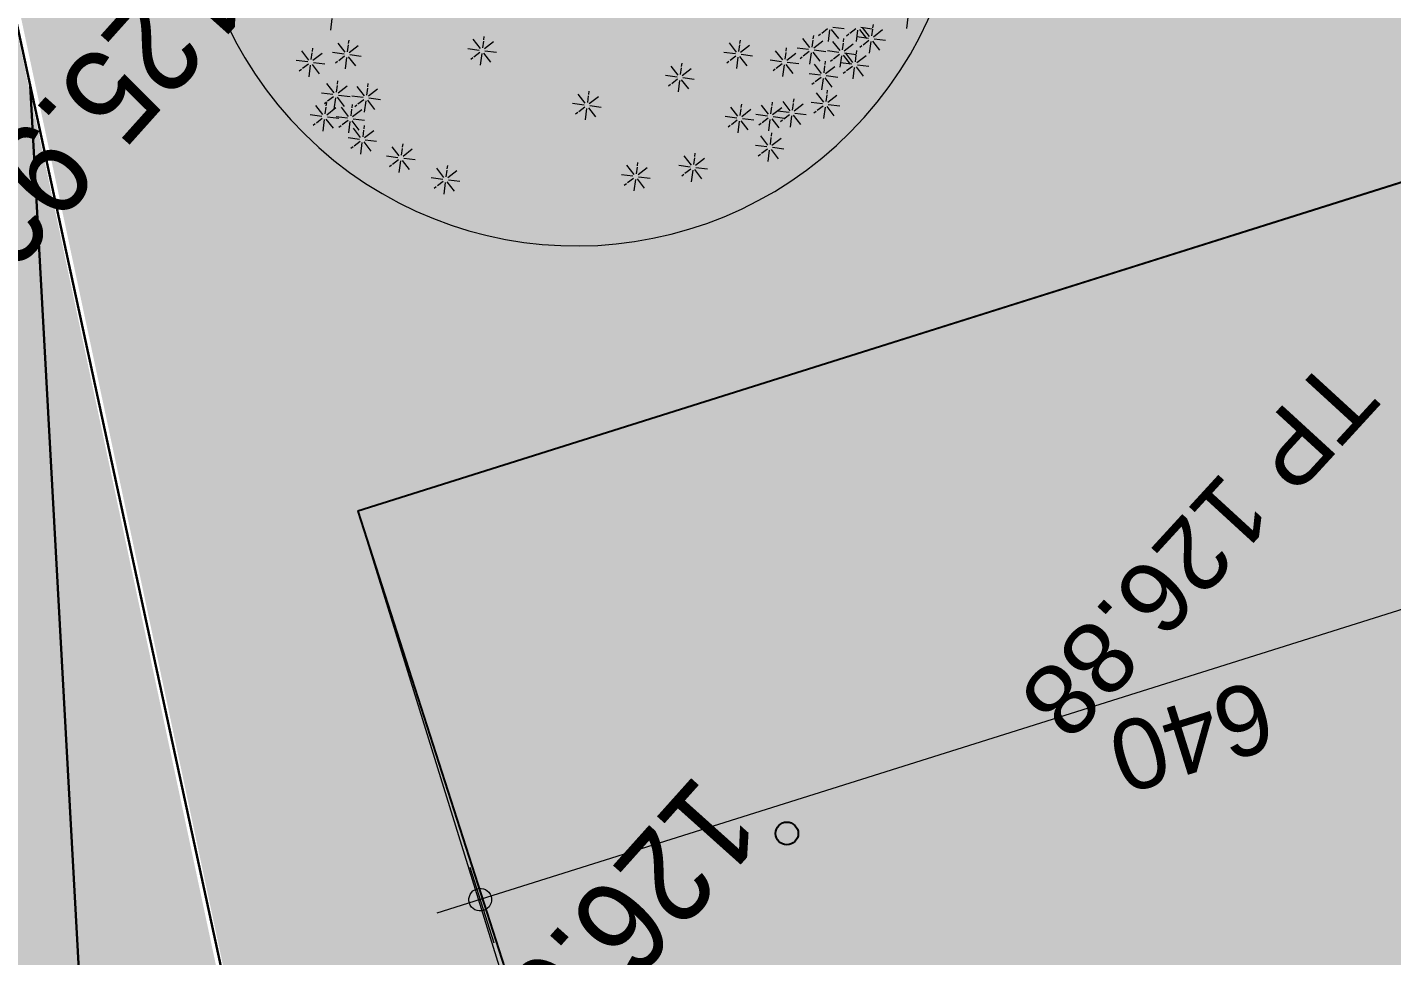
# Model space of a CAD drawing. Header units: metres. Extents: x -2858 to 512, y -1995 to 1252.
# Drawn here: x -909.7 to -903.7, y -851.25 to -847.16 of the extents above; entities that cross this region are included whole.
import ezdxf
from ezdxf.enums import TextEntityAlignment as Align
from ezdxf.lldxf.tags import DXFTag

# ---------------------------------------------------------------- set-up
doc = ezdxf.new("R2010")
doc.units = ezdxf.units.M
doc.header["$PDMODE"] = 33
doc.header["$PDSIZE"] = 0.1
doc.layers.add('20-REV-HCH-BB0.10', color=144, linetype='Continuous', lineweight=30)
for name, color, linetype in [('Calque commun', 7, 'Continuous'), ('Calque14', 7, 'Continuous'), ('Calque15', 7, 'Continuous'), ('Textes', 7, 'Continuous')]:
    doc.layers.add(name, color=color, linetype=linetype)
doc.styles.add('ARIAL', font='arial.ttf')
doc.styles.add('Arial11', font='arial.ttf', dxfattribs={"height": 0.154626})
doc.styles.add('Arial12', font='arial.ttf', dxfattribs={"width": 0.9, "height": 0.41584})
tags = doc.linetypes.add('HIDDEN2', pattern=[0.1875, 0.125, -0.0625]).pattern_tags.tags
tags[6:7] = [DXFTag(74, 4), DXFTag(75, 0), DXFTag(340, '0'), DXFTag(46, 1.0), DXFTag(50, 0.0), DXFTag(44, 0.0), DXFTag(45, 0.0)]
tags[4:5] = [DXFTag(74, 4), DXFTag(75, 0), DXFTag(340, '0'), DXFTag(46, 1.0), DXFTag(50, 0.0), DXFTag(44, 0.0), DXFTag(45, 0.0)]
tags = doc.linetypes.add('HIDDENX2', pattern=[0.75, 0.5, -0.25]).pattern_tags.tags
tags[6:7] = [DXFTag(74, 4), DXFTag(75, 0), DXFTag(340, '0'), DXFTag(46, 1.0), DXFTag(50, 0.0), DXFTag(44, 0.0), DXFTag(45, 0.0)]
tags[4:5] = [DXFTag(74, 4), DXFTag(75, 0), DXFTag(340, '0'), DXFTag(46, 1.0), DXFTag(50, 0.0), DXFTag(44, 0.0), DXFTag(45, 0.0)]

# ---------------------------------------------------------------- blocks, each defined once
blk = doc.blocks.new('toitvilla68-6')
at = {"layer": 'Calque commun', "color": 1, "linetype": 'Continuous', "lineweight": 9}
blk.add_arc((0, 0), 0.5, 0, 359.99941, dxfattribs=at)
blk = doc.blocks.new('DimLine89')
at = {"layer": 'Calque commun', "color": 1, "linetype": 'Continuous', "lineweight": 9}
for p, q in [((-19.3559, -32.4636), (-19.3559, -32.1136)), ((-25.7559, -32.3136), (-19.3559, -32.3136)), ((-19.3559, -32.3136), (-19.1559, -32.3136))]:
    blk.add_line(p, q, dxfattribs=at)
at = {"layer": 'Calque commun', "color": 1, "linetype": 'Continuous', "lineweight": 9, "xscale": 0.1000000014901161, "yscale": 0.1000000014901161, "zscale": 0.1000000014901161}
blk.add_blockref('toitvilla68-6', (-19.3559, -32.3136), dxfattribs=at)
at = {"layer": 'Calque commun', "color": 1, "linetype": 'Continuous', "lineweight": 9, "style": 'ARIAL'}
blk.add_text('640', height=0.30925, dxfattribs=at).set_placement((-22.5559, -32.3036), align=Align.BOTTOM_CENTER)
blk = doc.blocks.new('hatch')
at = {"layer": 'Calque commun', "color": 6, "linetype": 'Continuous', "lineweight": 9}
mesh = blk.add_polyface(dxfattribs=at)
corners = [(-25.9653, -29.7153), (-32.5653, -31.5507), (-32.5653, -29.7153), (-25.9653, -22.3507), (-19.3559, -29.7153), (-32.5653, -22.3507), (-39.1748, -29.7153), (-39.1748, -20.5153), (-32.5653, -20.5153), (-25.9653, -31.5507), (-19.3559, -20.5153), (-25.9653, -20.5153)]
mesh.append_faces([[corners[k] for k in face] for face in [(0, 3, 4), (7, 5, 6)]], dxfattribs={"vtx0": -1, "vtx1": -1, "color": 6})
mesh.append_faces([[corners[k] for k in face] for face in [(0, 2, 3)]], dxfattribs={"vtx0": -1, "vtx1": -1, "vtx2": -1, "color": 6})
mesh.append_faces([[corners[k] for k in face] for face in [(0, 1, 2), (5, 2, 6)]], dxfattribs={"vtx0": -1, "vtx2": -1, "color": 6})
mesh.append_faces([[corners[k] for k in face] for face in [(10, 4, 3), (5, 3, 2)]], dxfattribs={"vtx1": -1, "vtx2": -1, "color": 6})
mesh.append_faces([[corners[k] for k in face] for face in [(7, 8, 5), (0, 9, 1), (3, 11, 10)]], dxfattribs={"vtx2": -1, "color": 6})
blk = doc.blocks.new('toitvilla68-13')
at = {"layer": 'Calque commun', "color": 0, "linetype": 'ByBlock', "lineweight": -2}
blk.add_blockref('hatch', (0, 0), dxfattribs=at)
at = {"layer": 'Calque commun', "color": 1, "linetype": 'Continuous', "lineweight": 9}
blk.add_blockref('DimLine89', (0, 0), dxfattribs=at)
at = {"layer": 'Calque commun', "color": 9, "linetype": 'HIDDENX2', "lineweight": 18}
mesh = blk.add_polyface(dxfattribs=at)
corners = [(-32.3464, -29.7153), (-25.9653, -22.3507), (-32.1559, -22.3507), (-25.7559, -29.7153), (-24.6321, -29.7153), (-19.3559, -29.7153), (-32.3464, -31.5507), (-25.7559, -31.5507), (-38.7559, -20.5153), (-38.7559, -29.7153), (-33.1259, -29.7153), (-25.9653, -20.5153), (-19.3559, -20.5153), (-32.1559, -20.5153)]
mesh.append_faces([[corners[k] for k in face] for face in [(5, 1, 4), (0, 2, 10)]], dxfattribs={"vtx0": -1, "vtx1": -1, "color": 9})
mesh.append_faces([[corners[k] for k in face] for face in [(0, 3, 1)]], dxfattribs={"vtx0": -1, "vtx1": -1, "vtx2": -1, "color": 9})
mesh.append_faces([[corners[k] for k in face] for face in [(0, 1, 2), (1, 3, 4), (2, 8, 9)]], dxfattribs={"vtx0": -1, "vtx2": -1, "color": 9})
mesh.append_faces([[corners[k] for k in face] for face in [(11, 1, 12)]], dxfattribs={"vtx1": -1, "color": 9})
mesh.append_faces([[corners[k] for k in face] for face in [(0, 6, 3), (9, 10, 2), (5, 12, 1)]], dxfattribs={"vtx1": -1, "vtx2": -1, "color": 9})
mesh.append_faces([[corners[k] for k in face] for face in [(6, 7, 3), (2, 13, 8)]], dxfattribs={"vtx2": -1, "color": 9})
blk = doc.blocks.new('PointTopo_SPE')
at = {"layer": 'Calque commun', "color": 1, "linetype": 'ByBlock', "lineweight": -2}
blk.add_point((0, 0), dxfattribs=at)
blk = doc.blocks.new('geometrebondepartleger')
at = {"layer": 'Calque14', "color": 0, "linetype": 'ByBlock', "lineweight": -2}
blk.add_blockref('PointTopo_SPE', (100.7745, 103.2183, 205.0455), dxfattribs=at)
at = {"layer": 'Calque15', "color": 1, "linetype": 'ByBlock', "lineweight": -2, "style": 'Arial12', "width": 0.9}
for s, p in [('126.05', (100.8345, 103.1583, 205.0455)), ('125.92', (99.6153, 99.0423, 204.9219))]:
    blk.add_text(s, height=0.41584, dxfattribs=at).set_placement(p, align=Align.TOP_LEFT)
blk = doc.blocks.new('new27')
at = {"layer": 'Calque commun', "color": 1, "linetype": 'Continuous', "lineweight": 9}
blk.add_arc((0, 0), 0.5, 0, 359.99941, dxfattribs=at)
blk = doc.blocks.new('new28')
at = {"layer": 'Calque commun', "color": 1, "linetype": 'Continuous', "lineweight": 9}
blk.add_arc((0, 0), 0.5, 0, 359.99941, dxfattribs=at)
blk = doc.blocks.new('DimLine13617')
at = {"layer": 'Calque commun', "color": 1, "linetype": 'Continuous', "lineweight": 9}
for p, q in [((27.2223, 94.6741), (27.3252, 94.8456)), ((27.0936, 94.7513), (27.3938, 94.5712)), ((25.9422, 92.5404), (27.2223, 94.6741)), ((25.8136, 92.6176), (26.1137, 92.4375)), ((25.9422, 92.5404), (25.8393, 92.3689))]:
    blk.add_line(p, q, dxfattribs=at)
at = {"layer": 'Calque commun', "color": 1, "linetype": 'Continuous', "lineweight": 9, "xscale": 0.1000000064413421, "yscale": 0.1000000064413421, "zscale": 0.1000000064413421, "rotation": 59.03885744816814}
for name, p in [('new28', (27.2223, 94.6741)), ('new27', (25.9422, 92.5404))]:
    blk.add_blockref(name, p, dxfattribs=at)
at = {"layer": 'Calque commun', "color": 1, "linetype": 'Continuous', "lineweight": 9, "style": 'ARIAL'}
blk.add_text('249', height=0.30925, rotation=59.03886, dxfattribs=at).set_placement((26.5737, 93.6124), align=Align.BOTTOM_CENTER)
blk = doc.blocks.new('_13')
at = {"layer": 'Calque commun', "color": 82, "linetype": 'Continuous', "lineweight": 9}
for p, q in [((-0.0275, 2.1032, 2398.4041), (0.0085, 2.0508, 2398.4041)), ((0.0319, 2.1158, 2398.4041), (0.0203, 2.0533, 2398.4041)), ((-0.6429, 2.0555, 2398.4041), (-0.5904, 2.0915, 2398.4041)), ((-0.4639, 2.0501, 2398.4041), (-0.4279, 1.9977, 2398.4041)), ((-0.4044, 2.0627, 2398.4041), (-0.4161, 2.0002, 2398.4041)), ((-0.406, 1.9936, 2398.4041), (-0.3535, 2.0297, 2398.4041)), ((-0.3302, 2.0265, 2398.4041), (-0.2677, 2.0149, 2398.4041)), ((-0.2971, 2.0774, 2398.4041), (-0.2611, 2.025, 2398.4041)), ((-0.2377, 2.09, 2398.4041), (-0.2493, 2.0275, 2398.4041)), ((-0.2392, 2.0209, 2398.4041), (-0.1867, 2.0569, 2398.4041)), ((-0.0606, 2.0524, 2398.4041), (0.0019, 2.0407, 2398.4041)), ((-0.0266, 2.0076, 2398.4041), (0.0044, 2.0289, 2398.4041)), ((0.0304, 2.0468, 2398.4041), (0.0829, 2.0828, 2398.4041)), ((0.0329, 2.035, 2398.4041), (0.0731, 2.0275, 2398.4041)), ((0.0805, 2.0261, 2398.4041), (0.0954, 2.0233, 2398.4041)), ((0.353, 2.0324, 2398.4041), (0.389, 1.98, 2398.4041)), ((0.4124, 2.045, 2398.4041), (0.4008, 1.9825, 2398.4041)), ((-0.4969, 1.9992, 2398.4041), (-0.4344, 1.9876, 2398.4041)), ((-0.463, 1.9545, 2398.4041), (-0.4319, 1.9758, 2398.4041)), ((-0.463, 1.9537, 2398.4041), (-0.4271, 1.9013, 2398.4041)), ((-0.4218, 1.9693, 2398.4041), (-0.4335, 1.9067, 2398.4041)), ((-0.4037, 1.9663, 2398.4041), (-0.4153, 1.9038, 2398.4041)), ((-0.4101, 1.9718, 2398.4041), (-0.3741, 1.9193, 2398.4041)), ((-0.4035, 1.9819, 2398.4041), (-0.3633, 1.9744, 2398.4041)), ((-0.3558, 1.973, 2398.4041), (-0.341, 1.9702, 2398.4041)), ((-0.3176, 1.9671, 2398.4041), (-0.3023, 1.9776, 2398.4041)), ((-0.2986, 1.9814, 2398.4041), (-0.2626, 1.9289, 2398.4041)), ((-0.2962, 1.9818, 2398.4041), (-0.2652, 2.0031, 2398.4041)), ((-0.2551, 1.9965, 2398.4041), (-0.2667, 1.934, 2398.4041)), ((-0.2392, 1.9939, 2398.4041), (-0.2508, 1.9314, 2398.4041)), ((-0.2433, 1.999, 2398.4041), (-0.2073, 1.9466, 2398.4041)), ((-0.2407, 1.9249, 2398.4041), (-0.1882, 1.9609, 2398.4041)), ((-0.2367, 2.0091, 2398.4041), (-0.1965, 2.0016, 2398.4041)), ((-0.1891, 2.0002, 2398.4041), (-0.1742, 1.9975, 2398.4041)), ((-0.1377, 1.9895, 2398.4041), (-0.1017, 1.937, 2398.4041)), ((-0.0783, 2.002, 2398.4041), (-0.0899, 1.9395, 2398.4041)), ((-0.0798, 1.933, 2398.4041), (-0.0273, 1.969, 2398.4041)), ((-0.048, 1.993, 2398.4041), (-0.0327, 2.0034, 2398.4041)), ((0.0145, 2.0224, 2398.4041), (0.0029, 1.9599, 2398.4041)), ((0.0263, 2.0249, 2398.4041), (0.0623, 1.9724, 2398.4041)), ((0.131, 1.9977, 2398.4041), (0.167, 1.9453, 2398.4041)), ((0.1904, 2.0103, 2398.4041), (0.1787, 1.9478, 2398.4041)), ((0.1888, 1.9412, 2398.4041), (0.2414, 1.9773, 2398.4041)), ((0.3199, 1.9816, 2398.4041), (0.3824, 1.9699, 2398.4041)), ((0.3539, 1.9368, 2398.4041), (0.3849, 1.9581, 2398.4041)), ((0.395, 1.9516, 2398.4041), (0.3834, 1.8891, 2398.4041)), ((0.4068, 1.9541, 2398.4041), (0.4428, 1.9016, 2398.4041)), ((0.4109, 1.976, 2398.4041), (0.4634, 2.012, 2398.4041)), ((0.4134, 1.9642, 2398.4041), (0.4536, 1.9567, 2398.4041)), ((0.461, 1.9553, 2398.4041), (0.4759, 1.9525, 2398.4041)), ((-0.4844, 1.9398, 2398.4041), (-0.4691, 1.9503, 2398.4041)), ((-0.4052, 1.8972, 2398.4041), (-0.3527, 1.9332, 2398.4041)), ((-0.4027, 1.8854, 2398.4041), (-0.3625, 1.8779, 2398.4041)), ((-0.355, 1.8765, 2398.4041), (-0.3402, 1.8738, 2398.4041)), ((-0.3317, 1.9305, 2398.4041), (-0.2691, 1.9188, 2398.4041)), ((-0.3191, 1.8711, 2398.4041), (-0.3038, 1.8816, 2398.4041)), ((-0.2977, 1.8857, 2398.4041), (-0.2667, 1.9071, 2398.4041)), ((-0.2566, 1.9005, 2398.4041), (-0.2682, 1.838, 2398.4041)), ((-0.2448, 1.903, 2398.4041), (-0.2088, 1.8506, 2398.4041)), ((-0.2382, 1.9131, 2398.4041), (-0.198, 1.9056, 2398.4041)), ((-0.1906, 1.9042, 2398.4041), (-0.1757, 1.9015, 2398.4041)), ((-0.1708, 1.9386, 2398.4041), (-0.1083, 1.9269, 2398.4041)), ((-0.1582, 1.8792, 2398.4041), (-0.1429, 1.8897, 2398.4041)), ((-0.1368, 1.8938, 2398.4041), (-0.1058, 1.9151, 2398.4041)), ((-0.0957, 1.9086, 2398.4041), (-0.1073, 1.8461, 2398.4041)), ((-0.0839, 1.9111, 2398.4041), (-0.0479, 1.8586, 2398.4041)), ((-0.0774, 1.9212, 2398.4041), (-0.0371, 1.9137, 2398.4041)), ((-0.0297, 1.9123, 2398.4041), (-0.0148, 1.9095, 2398.4041)), ((0.0979, 1.9468, 2398.4041), (0.1604, 1.9352, 2398.4041)), ((0.1105, 1.8875, 2398.4041), (0.1257, 1.8979, 2398.4041)), ((0.1318, 1.9021, 2398.4041), (0.1629, 1.9234, 2398.4041)), ((0.173, 1.9169, 2398.4041), (0.1613, 1.8544, 2398.4041)), ((0.1848, 1.9194, 2398.4041), (0.2208, 1.8669, 2398.4041)), ((0.1913, 1.9295, 2398.4041), (0.2316, 1.922, 2398.4041)), ((0.2247, 1.922, 2398.4041), (0.2607, 1.8696, 2398.4041)), ((0.239, 1.9206, 2398.4041), (0.2538, 1.9178, 2398.4041)), ((0.2841, 1.9346, 2398.4041), (0.2725, 1.8721, 2398.4041)), ((0.2825, 1.8655, 2398.4041), (0.3351, 1.9016, 2398.4041)), ((0.3325, 1.9222, 2398.4041), (0.3478, 1.9326, 2398.4041)), ((-0.3603, 1.8383, 2398.4041), (-0.3243, 1.7859, 2398.4041)), ((-0.3009, 1.8509, 2398.4041), (-0.3126, 1.7884, 2398.4041)), ((-0.3025, 1.7818, 2398.4041), (-0.2499, 1.8178, 2398.4041)), ((-0.1995, 1.8464, 2398.4041), (-0.1635, 1.7939, 2398.4041)), ((-0.1401, 1.8589, 2398.4041), (-0.1517, 1.7964, 2398.4041)), ((-0.1416, 1.7899, 2398.4041), (-0.0891, 1.8259, 2398.4041)), ((0.1916, 1.8711, 2398.4041), (0.2541, 1.8595, 2398.4041)), ((0.2042, 1.8117, 2398.4041), (0.2195, 1.8222, 2398.4041)), ((0.2255, 1.8264, 2398.4041), (0.2566, 1.8477, 2398.4041)), ((0.2667, 1.8411, 2398.4041), (0.2551, 1.7786, 2398.4041)), ((0.2785, 1.8436, 2398.4041), (0.3145, 1.7912, 2398.4041)), ((0.285, 1.8537, 2398.4041), (0.3253, 1.8463, 2398.4041)), ((0.3327, 1.8449, 2398.4041), (0.3476, 1.8421, 2398.4041)), ((0.3455, 1.8032, 2398.4041), (0.3815, 1.7508, 2398.4041)), ((0.4049, 1.8158, 2398.4041), (0.3933, 1.7533, 2398.4041)), ((0.7755, 1.8051, 2398.4041), (0.7639, 1.7426, 2398.4041)), ((-0.3, 1.77, 2398.4041), (-0.2597, 1.7625, 2398.4041)), ((-0.2523, 1.7611, 2398.4041), (-0.2375, 1.7584, 2398.4041)), ((-0.2326, 1.7955, 2398.4041), (-0.1701, 1.7838, 2398.4041)), ((-0.22, 1.7361, 2398.4041), (-0.2047, 1.7466, 2398.4041)), ((-0.1986, 1.7507, 2398.4041), (-0.1676, 1.7721, 2398.4041)), ((-0.1575, 1.7655, 2398.4041), (-0.1691, 1.703, 2398.4041)), ((-0.1457, 1.768, 2398.4041), (-0.1097, 1.7156, 2398.4041)), ((-0.1391, 1.7781, 2398.4041), (-0.0989, 1.7706, 2398.4041)), ((-0.0915, 1.7692, 2398.4041), (-0.0766, 1.7664, 2398.4041)), ((-0.0831, 1.7297, 2398.4041), (-0.0206, 1.718, 2398.4041)), ((-0.05, 1.7805, 2398.4041), (-0.0141, 1.7281, 2398.4041)), ((0.0094, 1.7931, 2398.4041), (-0.0023, 1.7306, 2398.4041)), ((0.0078, 1.7241, 2398.4041), (0.0604, 1.7601, 2398.4041)), ((0.3124, 1.7523, 2398.4041), (0.3749, 1.7407, 2398.4041)), ((0.3464, 1.7076, 2398.4041), (0.3774, 1.7289, 2398.4041)), ((0.4034, 1.7467, 2398.4041), (0.4559, 1.7828, 2398.4041)), ((0.4059, 1.735, 2398.4041), (0.4461, 1.7275, 2398.4041)), ((0.4536, 1.7261, 2398.4041), (0.4684, 1.7233, 2398.4041)), ((0.683, 1.7417, 2398.4041), (0.7455, 1.73, 2398.4041)), ((0.7161, 1.7926, 2398.4041), (0.7521, 1.7401, 2398.4041)), ((0.774, 1.7361, 2398.4041), (0.8265, 1.7721, 2398.4041)), ((-0.0706, 1.6703, 2398.4041), (-0.0553, 1.6807, 2398.4041)), ((-0.0492, 1.6849, 2398.4041), (-0.0181, 1.7062, 2398.4041)), ((-0.008, 1.6997, 2398.4041), (-0.0197, 1.6372, 2398.4041)), ((0.0038, 1.7022, 2398.4041), (0.0397, 1.6497, 2398.4041)), ((0.0103, 1.7123, 2398.4041), (0.0505, 1.7048, 2398.4041)), ((0.058, 1.7034, 2398.4041), (0.0728, 1.7006, 2398.4041)), ((0.325, 1.693, 2398.4041), (0.3403, 1.7034, 2398.4041)), ((0.3875, 1.7224, 2398.4041), (0.3759, 1.6599, 2398.4041)), ((0.3993, 1.7249, 2398.4041), (0.4353, 1.6724, 2398.4041)), ((0.6956, 1.6823, 2398.4041), (0.7109, 1.6928, 2398.4041)), ((0.717, 1.6969, 2398.4041), (0.748, 1.7183, 2398.4041)), ((0.7581, 1.7117, 2398.4041), (0.7465, 1.6492, 2398.4041)), ((0.7699, 1.7142, 2398.4041), (0.8059, 1.6618, 2398.4041)), ((0.7765, 1.7243, 2398.4041), (0.8167, 1.7168, 2398.4041)), ((0.8242, 1.7154, 2398.4041), (0.839, 1.7127, 2398.4041)), ((0.9647, 1.5917, 2398.4041), (1.0006, 1.5393, 2398.4041)), ((1.024, 1.6043, 2398.4041), (1.0124, 1.5418, 2398.4041)), ((0.0544, 1.5115, 2398.4041), (0.1169, 1.4998, 2398.4041)), ((0.0875, 1.5624, 2398.4041), (0.1234, 1.5099, 2398.4041)), ((0.1469, 1.575, 2398.4041), (0.1352, 1.5124, 2398.4041)), ((0.1453, 1.5059, 2398.4041), (0.1978, 1.5419, 2398.4041)), ((0.9315, 1.5408, 2398.4041), (0.9941, 1.5292, 2398.4041)), ((0.9655, 1.4961, 2398.4041), (0.9966, 1.5174, 2398.4041)), ((1.0067, 1.5109, 2398.4041), (0.995, 1.4484, 2398.4041)), ((1.0185, 1.5134, 2398.4041), (1.0544, 1.4609, 2398.4041)), ((1.0225, 1.5352, 2398.4041), (1.075, 1.5713, 2398.4041)), ((1.025, 1.5235, 2398.4041), (1.0652, 1.516, 2398.4041)), ((1.0727, 1.5146, 2398.4041), (1.0875, 1.5118, 2398.4041)), ((0.067, 1.4521, 2398.4041), (0.0822, 1.4626, 2398.4041)), ((0.0883, 1.4668, 2398.4041), (0.1194, 1.4881, 2398.4041)), ((0.1295, 1.4815, 2398.4041), (0.1178, 1.419, 2398.4041)), ((0.1413, 1.484, 2398.4041), (0.1772, 1.4316, 2398.4041)), ((0.1478, 1.4941, 2398.4041), (0.188, 1.4866, 2398.4041)), ((0.1955, 1.4852, 2398.4041), (0.2103, 1.4825, 2398.4041)), ((0.9442, 1.4815, 2398.4041), (0.9594, 1.4919, 2398.4041)), ((0.3632, 1.3577, 2398.4041), (0.4257, 1.3461, 2398.4041)), ((0.3963, 1.4086, 2398.4041), (0.4323, 1.3562, 2398.4041)), ((0.4557, 1.4212, 2398.4041), (0.4441, 1.3587, 2398.4041)), ((0.4542, 1.3521, 2398.4041), (0.5067, 1.3882, 2398.4041)), ((0.3758, 1.2983, 2398.4041), (0.3911, 1.3088, 2398.4041)), ((0.3972, 1.313, 2398.4041), (0.4282, 1.3343, 2398.4041)), ((0.4383, 1.3277, 2398.4041), (0.4267, 1.2652, 2398.4041)), ((0.4501, 1.3302, 2398.4041), (0.4861, 1.2778, 2398.4041)), ((0.4567, 1.3403, 2398.4041), (0.4969, 1.3328, 2398.4041)), ((0.5043, 1.3315, 2398.4041), (0.5192, 1.3287, 2398.4041)), ((0.8519, 1.1307, 2398.4041), (0.8879, 1.0782, 2398.4041)), ((0.9113, 1.1433, 2398.4041), (0.8997, 1.0807, 2398.4041)), ((0.8188, 1.0798, 2398.4041), (0.8813, 1.0682, 2398.4041)), ((0.8528, 1.0351, 2398.4041), (0.8838, 1.0564, 2398.4041)), ((0.9057, 1.0523, 2398.4041), (0.9417, 0.9999, 2398.4041)), ((0.9098, 1.0742, 2398.4041), (0.9623, 1.1102, 2398.4041)), ((0.9123, 1.0624, 2398.4041), (0.9525, 1.0549, 2398.4041)), ((0.9599, 1.0535, 2398.4041), (0.9748, 1.0508, 2398.4041)), ((0.8314, 1.0204, 2398.4041), (0.8467, 1.0309, 2398.4041)), ((0.8939, 1.0498, 2398.4041), (0.8823, 0.9873, 2398.4041)), ((1.7341, 0.8362, 2398.4041), (1.7225, 0.7736, 2398.4041)), ((1.6416, 0.7727, 2398.4041), (1.7041, 0.761, 2398.4041)), ((1.6747, 0.8236, 2398.4041), (1.7107, 0.7711, 2398.4041)), ((1.7326, 0.7671, 2398.4041), (1.7851, 0.8031, 2398.4041)), ((1.7351, 0.7553, 2398.4041), (1.7753, 0.7478, 2398.4041)), ((1.6542, 0.7133, 2398.4041), (1.6695, 0.7238, 2398.4041)), ((1.6756, 0.7279, 2398.4041), (1.7066, 0.7493, 2398.4041)), ((1.7167, 0.7427, 2398.4041), (1.7051, 0.6802, 2398.4041)), ((1.7285, 0.7452, 2398.4041), (1.7645, 0.6928, 2398.4041)), ((1.7827, 0.7464, 2398.4041), (1.7976, 0.7437, 2398.4041)), ((1.7501, 0.5612, 2398.4041), (1.7861, 0.5088, 2398.4041)), ((1.8095, 0.5738, 2398.4041), (1.7979, 0.5113, 2398.4041)), ((1.808, 0.5047, 2398.4041), (1.8605, 0.5407, 2398.4041)), ((1.012, 0.5003, 2398.4041), (1.0479, 0.4479, 2398.4041)), ((1.0714, 0.5129, 2398.4041), (1.0597, 0.4504, 2398.4041)), ((1.0698, 0.4438, 2398.4041), (1.1223, 0.4799, 2398.4041)), ((1.717, 0.5103, 2398.4041), (1.7795, 0.4987, 2398.4041)), ((1.7296, 0.4509, 2398.4041), (1.7448, 0.4614, 2398.4041)), ((1.7509, 0.4656, 2398.4041), (1.782, 0.4869, 2398.4041)), ((1.7921, 0.4803, 2398.4041), (1.7805, 0.4178, 2398.4041)), ((1.8039, 0.4828, 2398.4041), (1.8399, 0.4304, 2398.4041)), ((1.8105, 0.4929, 2398.4041), (1.8507, 0.4854, 2398.4041)), ((1.8581, 0.4841, 2398.4041), (1.873, 0.4813, 2398.4041)), ((0.9789, 0.4494, 2398.4041), (1.0414, 0.4378, 2398.4041)), ((0.9915, 0.39, 2398.4041), (1.0067, 0.4005, 2398.4041)), ((1.0128, 0.4047, 2398.4041), (1.0439, 0.426, 2398.4041)), ((1.054, 0.4194, 2398.4041), (1.0424, 0.3569, 2398.4041)), ((1.0658, 0.4219, 2398.4041), (1.1017, 0.3695, 2398.4041)), ((1.0723, 0.432, 2398.4041), (1.1125, 0.4245, 2398.4041)), ((1.12, 0.4232, 2398.4041), (1.1348, 0.4204, 2398.4041)), ((1.816, 0.3361, 2398.4041), (1.852, 0.2836, 2398.4041)), ((1.8754, 0.3487, 2398.4041), (1.8638, 0.2861, 2398.4041)), ((1.8739, 0.2796, 2398.4041), (1.9264, 0.3156, 2398.4041)), ((1.7829, 0.2852, 2398.4041), (1.8454, 0.2736, 2398.4041)), ((1.7955, 0.2258, 2398.4041), (1.8108, 0.2363, 2398.4041)), ((1.8168, 0.2405, 2398.4041), (1.8479, 0.2618, 2398.4041)), ((1.858, 0.2552, 2398.4041), (1.8464, 0.1927, 2398.4041)), ((1.8698, 0.2577, 2398.4041), (1.9058, 0.2053, 2398.4041)), ((1.8763, 0.2678, 2398.4041), (1.9166, 0.2603, 2398.4041)), ((1.924, 0.2589, 2398.4041), (1.9389, 0.2562, 2398.4041)), ((1.631, 0.1982, 2398.4041), (1.667, 0.1458, 2398.4041)), ((1.6904, 0.2108, 2398.4041), (1.6787, 0.1483, 2398.4041)), ((1.6888, 0.1417, 2398.4041), (1.7414, 0.1777, 2398.4041)), ((1.7406, 0.1587, 2398.4041), (1.8031, 0.1471, 2398.4041)), ((1.7737, 0.2096, 2398.4041), (1.8097, 0.1572, 2398.4041)), ((1.8331, 0.2222, 2398.4041), (1.8215, 0.1597, 2398.4041)), ((1.8316, 0.1531, 2398.4041), (1.8841, 0.1892, 2398.4041)), ((1.5979, 0.1473, 2398.4041), (1.6604, 0.1357, 2398.4041)), ((1.6105, 0.0879, 2398.4041), (1.6258, 0.0984, 2398.4041)), ((1.6318, 0.1026, 2398.4041), (1.6629, 0.1239, 2398.4041)), ((1.673, 0.1173, 2398.4041), (1.6614, 0.0548, 2398.4041)), ((1.6848, 0.1198, 2398.4041), (1.7208, 0.0674, 2398.4041)), ((1.6913, 0.1299, 2398.4041), (1.7316, 0.1224, 2398.4041)), ((1.739, 0.121, 2398.4041), (1.7539, 0.1183, 2398.4041)), ((1.7532, 0.0993, 2398.4041), (1.7685, 0.1098, 2398.4041)), ((1.7746, 0.114, 2398.4041), (1.8056, 0.1353, 2398.4041)), ((1.7895, 0.0758, 2398.4041), (1.7778, 0.0132, 2398.4041)), ((1.8157, 0.1288, 2398.4041), (1.8041, 0.0662, 2398.4041)), ((1.8275, 0.1313, 2398.4041), (1.8635, 0.0788, 2398.4041)), ((1.8341, 0.1414, 2398.4041), (1.8743, 0.1339, 2398.4041)), ((1.8606, 0.0972, 2398.4041), (1.8966, 0.0447, 2398.4041)), ((1.8817, 0.1325, 2398.4041), (1.8966, 0.1297, 2398.4041)), ((1.92, 0.1098, 2398.4041), (1.9084, 0.0472, 2398.4041)), ((1.9185, 0.0407, 2398.4041), (1.971, 0.0767, 2398.4041)), ((1.697, 0.0123, 2398.4041), (1.7595, 0.0007, 2398.4041)), ((1.7301, 0.0632, 2398.4041), (1.7661, 0.0107, 2398.4041)), ((1.7879, 0.0067, 2398.4041), (1.8405, 0.0427, 2398.4041)), ((1.8275, 0.0463, 2398.4041), (1.89, 0.0347, 2398.4041)), ((1.8615, 0.0016, 2398.4041), (1.8925, 0.0229, 2398.4041)), ((1.9026, 0.0163, 2398.4041), (1.891, -0.0462, 2398.4041)), ((1.9144, 0.0188, 2398.4041), (1.9503, -0.0336, 2398.4041)), ((1.921, 0.0289, 2398.4041), (1.9612, 0.0214, 2398.4041)), ((1.9686, 0.02, 2398.4041), (1.9835, 0.0173, 2398.4041)), ((1.5234, -0.0398, 2398.4041), (1.5594, -0.0922, 2398.4041)), ((1.5828, -0.0272, 2398.4041), (1.5712, -0.0897, 2398.4041)), ((1.5813, -0.0963, 2398.4041), (1.6338, -0.0602, 2398.4041)), ((1.7096, -0.0471, 2398.4041), (1.7248, -0.0366, 2398.4041)), ((1.7309, -0.0324, 2398.4041), (1.762, -0.0111, 2398.4041)), ((1.7721, -0.0177, 2398.4041), (1.7604, -0.0802, 2398.4041)), ((1.7838, -0.0152, 2398.4041), (1.8198, -0.0676, 2398.4041)), ((1.7904, -0.0051, 2398.4041), (1.8307, -0.0126, 2398.4041)), ((1.8381, -0.014, 2398.4041), (1.8529, -0.0167, 2398.4041)), ((1.8401, -0.0131, 2398.4041), (1.8553, -0.0026, 2398.4041)), ((1.4903, -0.0907, 2398.4041), (1.5528, -0.1023, 2398.4041)), ((1.5029, -0.1501, 2398.4041), (1.5182, -0.1396, 2398.4041)), ((1.5242, -0.1354, 2398.4041), (1.5553, -0.1141, 2398.4041)), ((1.5654, -0.1207, 2398.4041), (1.5538, -0.1832, 2398.4041)), ((1.5772, -0.1182, 2398.4041), (1.6132, -0.1706, 2398.4041)), ((1.5837, -0.1081, 2398.4041), (1.624, -0.1156, 2398.4041)), ((1.6314, -0.1169, 2398.4041), (1.6463, -0.1197, 2398.4041)), ((1.748, -0.1471, 2398.4041), (1.7364, -0.2096, 2398.4041)), ((1.6555, -0.2106, 2398.4041), (1.718, -0.2222, 2398.4041)), ((1.6886, -0.1597, 2398.4041), (1.7246, -0.2121, 2398.4041)), ((1.7465, -0.2162, 2398.4041), (1.799, -0.1802, 2398.4041)), ((1.4761, -0.2985, 2398.4041), (1.5287, -0.2624, 2398.4041)), ((1.6681, -0.27, 2398.4041), (1.6833, -0.2595, 2398.4041)), ((1.6895, -0.2553, 2398.4041), (1.7205, -0.234, 2398.4041)), ((1.7306, -0.2406, 2398.4041), (1.719, -0.3031, 2398.4041)), ((1.7424, -0.2381, 2398.4041), (1.7784, -0.2905, 2398.4041)), ((1.749, -0.228, 2398.4041), (1.7892, -0.2355, 2398.4041)), ((1.7966, -0.2369, 2398.4041), (1.8115, -0.2396, 2398.4041))]:
    blk.add_line(p, q, dxfattribs=at)
at = {"layer": 'Calque commun', "color": 9, "linetype": 'Continuous', "lineweight": 9}
blk.add_arc((-0.0715, 0.121), 2.1238, 90, 89.99941, dxfattribs=at)

msp = doc.modelspace()

# ---------------------------------------------------------------- hatches: boundary and pattern name
at = {"layer": '20-REV-HCH-BB0.10', "true_color": 0xf27172}
h = msp.add_hatch(dxfattribs=at)
h.set_pattern_fill('ANSI31', color=11, scale=0.2)
h.set_pattern_definition([(273.16176, (0, 0), (0.6340334, 0.0350235), [])])
h.paths.add_polyline_path([(-897.0867, -884.0721), (-898.1539, -882.683), (-901.2805, -878.1861), (-904.4631, -873.2958), (-905.5895, -869.1404), (-906.7932, -863.6747), (-908.5594, -852.6134), (-910.0378, -845.7878), (-912.6742, -838.0889), (-913.7122, -834.9772), (-915.895, -827.5068), (-915.8124, -823.5364), (-914.9244, -821.3522), (-913.1509, -819.5089), (-906.8307, -814.1831), (-897.8335, -808.0288), (-891.5365, -805.8873), (-872.3101, -801.0637), (-873.5971, -795.6169), (-887.1089, -799.3114), (-893.0517, -800.9896), (-892.5559, -802.9576), (-898.6109, -804.9352), (-904.1368, -808.3853), (-908.24, -811.7131), (-913.8543, -815.9391), (-916.8014, -818.5833), (-918.4693, -821.0598), (-919.2667, -823.5521), (-921.0397, -826.5177), (-919.1168, -827.1675), (-918.5144, -829.5662), (-915.7868, -839.1955), (-911.6757, -852.6318), (-910.0774, -862.2284), (-909.4398, -866.4988), (-908.2685, -870.6389), (-907.299, -874.227), (-906.4398, -875.8477), (-904.3352, -879.1567), (-901.7732, -882.8272), (-899.581, -885.7755)])
h.paths.add_polyline_path([(-912.5878, -900.9444), (-908.7425, -900.4527), (-907.2181, -899.649), (-897.9924, -892.698), (-897.6274, -891.0111), (-898.472, -889.0124), (-900.3595, -886.3784), (-896.3278, -883.5175), (-894.81, -885.6302), (-894.2764, -886.3275), (-893.6827, -886.6651), (-890.888, -887.2976), (-879.8433, -878.908), (-876.6529, -883.3415), (-906.3779, -906.0297), (-908.6273, -906.6683)])
at = {"layer": 'Calque commun', "linetype": 'HIDDEN2', "lineweight": 9}
h = msp.add_hatch(color=41, dxfattribs=at)
h.paths.add_polyline_path([(-927.7726, -845.5254), (-925.5359, -843.8417), (-925.69, -842.957), (-925.7233, -842.9814), (-925.7031, -842.9411), (-926.8139, -841.4918), (-924.1248, -839.4375), (-924.0862, -839.3934), (-923.2927, -838.7873), (-922.2773, -840.197), (-922.2866, -840.1947), (-924.3159, -841.748), (-924.2343, -842.003), (-923.3327, -844.8235), (-923.2834, -844.8081), (-922.0861, -848.7147), (-920.2865, -848.1617), (-920.2768, -848.1661), (-918.2661, -847.5289), (-918.3186, -847.3751), (-919.4737, -843.6216), (-919.6378, -843.6733), (-920.2833, -841.6768), (-920.2606, -841.6869), (-920.628, -840.6108), (-917.6805, -839.6774), (-915.652, -839.0926), (-915.6217, -839.086), (-916.9532, -835.2875), (-918.7543, -828.693), (-919.5462, -828.4712), (-922.3449, -827.3816), (-926.181, -824.1434), (-926.2648, -824.0414), (-925.335, -823.1597), (-925.2657, -823.2493), (-921.6685, -826.2713), (-919.1033, -827.27), (-919.213, -823.3028), (-918.0884, -820.138), (-916.0567, -817.7367), (-903.133, -807.7567), (-903.128, -807.7648), (-903.128, -807.7648), (-901.1564, -806.2844), (-900.1678, -805.7297), (-898.5365, -804.9789), (-896.5051, -804.1336), (-896.5346, -804.0182), (-896.5654, -804.0682), (-897.4036, -800.5511), (-893.3412, -799.6473), (-892.9603, -801.1286), (-892.9195, -801.1193), (-892.9421, -801.16), (-892.976, -801.1683), (-892.964, -801.1995), (-892.9728, -801.2153), (-892.9728, -801.2153), (-892.9832, -801.1731), (-895.1328, -801.6543), (-894.7543, -803.5042), (-894.7248, -803.4967), (-894.7542, -803.5467), (-892.5415, -802.9694), (-891.7727, -806.084), (-877.9787, -802.8108), (-877.6535, -804.1601), (-895.8652, -808.3986), (-895.6955, -809.068), (-896.8936, -809.6902), (-897.3678, -807.8333), (-897.3836, -807.7589), (-901.6171, -810.2148), (-901.7109, -810.2767), (-913.3865, -819.544), (-914.9605, -821.302), (-916.0472, -823.813), (-916.1079, -826.5593), (-913.8052, -835.0604), (-913.2159, -836.3886), (-912.7514, -838.1372), (-910.9209, -843.3605), (-910.0023, -845.9597), (-908.8632, -851.307), (-906.7773, -864.2273), (-905.6015, -869.2031), (-905.26, -870.4292), (-904.6005, -872.797), (-903.084, -875.6784), (-903.1002, -875.6894), (-898.1755, -882.6403), (-892.8051, -878.7064), (-893.0081, -878.009), (-892.9242, -878.3971), (-892.9242, -878.3971), (-893.7298, -875.6176), (-887.4351, -873.6336), (-886.9782, -875.1531), (-886.6147, -876.3496), (-888.2811, -877.6238), (-896.3243, -883.5155), (-897.1734, -884.1116), (-897.1734, -884.1154), (-899.635, -885.8642), (-899.5469, -885.8398), (-900.6719, -884.3102), (-913.2141, -893.9646), (-913.1328, -894.0315), (-913.0712, -894.1102), (-912.2801, -895.1868), (-910.1088, -893.4904), (-907.6461, -896.5799), (-908.7305, -897.4442), (-907.1063, -899.4818), (-907.9499, -899.9801), (-908.6, -900.3664), (-910.1986, -900.7201), (-911.4712, -900.8528), (-912.7015, -900.828), (-912.7003, -900.8256), (-912.7027, -900.8279), (-916.182, -896.372), (-914.5698, -895.1582), (-916.19, -896.3594), (-914.5855, -895.1376), (-915.7727, -893.5793), (-916.5133, -892.6179), (-916.4972, -892.6421), (-917.4634, -891.3361), (-916.0461, -890.2607), (-915.8299, -890.5425), (-915.0925, -889.9768), (-915.3032, -889.7021), (-910.9291, -886.3816), (-909.9648, -887.621), (-915.0643, -891.6091), (-914.3597, -892.5221), (-901.7004, -882.8184), (-905.5526, -877.4173), (-906.4252, -875.8189), (-908.2303, -876.8891), (-913.325, -870.4367), (-914.0097, -870.9943), (-917.9336, -874.0341), (-919.8836, -871.4975), (-916.5941, -868.9485), (-916.6156, -868.9056), (-916.6867, -868.9607), (-917.629, -867.6972), (-919.2785, -868.9752), (-918.909, -868.6917), (-918.684, -868.985), (-919.4215, -869.5507), (-919.6451, -869.2593), (-922.5226, -871.4887), (-921.5803, -872.7522), (-921.5788, -872.7539), (-921.5789, -872.754), (-921.5789, -872.754), (-920.3894, -871.8895), (-919.8844, -871.4965), (-918.4577, -870.4038), (-917.6281, -871.4781), (-913.0368, -867.936), (-909.7448, -872.0088), (-909.751, -872.0078), (-909.3886, -872.4495), (-907.6925, -874.5478), (-907.2876, -874.2389), (-907.8409, -872.3034), (-909.4365, -866.5173), (-909.4534, -866.5402), (-911.6711, -852.5742), (-914.8526, -853.581), (-915.8725, -848.6622), (-923.2912, -850.9571), (-923.3059, -851.0125), (-923.3158, -851.016), (-923.4776, -850.3158), (-923.5788, -849.9676), (-925.0143, -845.7107), (-925.043, -845.7209), (-934.902, -853.3715), (-934.2715, -854.1852), (-936.1126, -855.6117), (-936.6716, -856.0511), (-940.0248, -851.7232), (-937.2904, -849.6104), (-936.3386, -850.8651), (-936.6452, -851.0907), (-936.011, -851.9537), (-931.7031, -848.6197), (-927.7726, -845.5254), (-928.4289, -844.7713), (-928.3714, -844.7264)])
h.paths.add_polyline_path([(-913.768, -896.3369), (-911.3261, -899.4457), (-911.3224, -899.4592), (-911.1968, -899.6155), (-909.8295, -898.5376), (-909.9515, -898.3818), (-910.0409, -898.4503), (-911.1687, -899.3223), (-913.6094, -896.2151), (-912.2801, -895.1868), (-912.4018, -895.0282), (-913.8898, -896.1782)], flags=16)
h.paths.add_polyline_path([(-888.6414, -874.0526), (-889.5278, -874.332), (-889.4581, -874.611), (-888.5716, -874.3316)], flags=16)
h.paths.add_polyline_path([(-919.9198, -851.7995), (-918.8128, -851.8936), (-919.822, -851.826)])
h.paths.add_polyline_path([(-938.4421, -857.4428), (-940.6688, -854.5834), (-940.6522, -854.5731), (-940.6801, -854.5689), (-941.814, -853.1127), (-941.8134, -853.1052), (-941.6703, -852.9947), (-938.3546, -857.3488), (-936.9836, -856.2963)])
h.paths.add_polyline_path([(-881.4642, -887.1859), (-881.3111, -887.1404), (-881.3911, -887.2878)])
h.paths.add_polyline_path([(-884.786, -784.521), (-885.6648, -780.1586), (-885.6351, -780.1532)])
at = {"layer": 'Calque commun', "linetype": 'Continuous', "lineweight": 9}
h = msp.add_hatch(color=71, dxfattribs=at)
h.paths.add_polyline_path([(-900.9563, -835.028), (-901.6047, -833.2556), (-901.6251, -833.2063), (-902.9641, -833.6257), (-902.5512, -834.9401), (-902.5909, -834.9747), (-912.7227, -838.127), (-910.8921, -843.3503), (-909.9736, -845.9494), (-908.8345, -851.2968), (-906.7485, -864.2171), (-894.8589, -860.4895), (-894.9513, -860.1967), (-895.2408, -859.2785), (-897.8845, -860.17), (-898.0035, -859.7855), (-897.8905, -860.1823), (-897.8909, -860.1824), (-897.8093, -860.4085), (-904.1131, -862.3952), (-904.1883, -862.1568), (-904.4787, -861.2352), (-905.0237, -861.407), (-905.3031, -860.5205), (-905.3201, -860.5258), (-905.5995, -859.6393), (-905.052, -859.4668), (-904.7726, -860.3533), (-904.7581, -860.3487), (-908.2435, -849.29), (-902.1215, -847.3605), (-903.0898, -844.8904), (-896.6886, -842.8729), (-897.6918, -839.7459), (-891.5464, -837.9174), (-886.4579, -853.9093), (-885.9301, -853.743), (-885.6507, -854.6295), (-885.3713, -855.516), (-885.8943, -855.6808), (-885.6878, -856.3295), (-885.6721, -856.3247), (-885.6103, -856.5637), (-891.8967, -858.545), (-891.9738, -858.3004), (-891.9837, -858.3035), (-891.8839, -858.6149), (-893.6979, -859.1837), (-893.5199, -859.748), (-893.5199, -859.748), (-893.4276, -860.0407), (-890.3861, -859.1165), (-890.1176, -859.0374), (-889.5878, -860.7135), (-887.0669, -859.9293), (-883.0803, -858.6484), (-892.197, -830.171), (-894.4227, -830.8821), (-893.8238, -832.8079)])
h.paths.add_polyline_path([(-898.396, -858.4069), (-892.6565, -856.5979), (-892.7304, -856.5737), (-898.4098, -858.3587)])

# ---------------------------------------------------------------- linework, layer by layer
at = {"layer": '20-REV-HCH-BB0.10', "color": 11, "true_color": 0xf27172, "flags": 128}
msp.add_lwpolyline([(-905.5895, -869.1404), (-906.7932, -863.6747), (-908.5594, -852.6134), (-910.0378, -845.7878), (-912.6742, -838.0889), (-913.7122, -834.9772), (-915.895, -827.5068), (-916.0486, -823.5052), (-914.6283, -821.0215), (-912.781, -819.1416), (-906.8307, -814.1831), (-897.8335, -808.0288)], dxfattribs=at)
at = {"layer": 'Calque commun', "color": 7, "linetype": 'Continuous', "lineweight": 9}
for q in [(-902.1215, -847.3605), (-906.9868, -853.3403)]:
    msp.add_line((-908.2435, -849.29), q, dxfattribs=at)
at = {"layer": 'Calque commun', "color": 160, "linetype": 'ByBlock', "lineweight": -2}
for p, q in [((-902.131, -847.3634), (-908.2435, -849.29)), ((-908.2435, -849.29), (-906.9463, -853.3275))]:
    msp.add_line(p, q, dxfattribs=at)
at = {"layer": 'Calque commun', "color": 61, "linetype": 'Continuous', "lineweight": 9, "true_color": 0xe0fb91}
msp.add_trace([(-900.8648, -851.4107), (-902.1215, -847.3605), (-906.9868, -853.3403), (-908.2435, -849.29)], dxfattribs=at)

# ---------------------------------------------------------------- block references
at = {"layer": 'Calque commun', "color": 0, "linetype": 'ByBlock', "lineweight": -2}
for name, p, rotation in [('geometrebondepartleger', (-916.0371, -706.7784), 228.1617603435354), ('toitvilla68-13', (-916.4521, -887.6369), 197.4933286152844)]:
    msp.add_blockref(name, p, dxfattribs=dict(at, rotation=rotation))
at = {"layer": 'Calque commun', "color": 0, "linetype": 'ByBlock', "lineweight": -2, "xscale": 0.800000011920929, "yscale": 0.800000011920929, "zscale": 0.800000011920929, "rotation": 228.1617603435354}
msp.add_blockref('_13', (-907.3916, -846.4018), dxfattribs=at)
at = {"layer": 'Calque commun', "color": 1, "linetype": 'Continuous', "lineweight": 9, "rotation": 228.1617603435354}
msp.add_blockref('DimLine13617', (-954.4467, -766.6559), dxfattribs=at)

# ---------------------------------------------------------------- texts
at = {"layer": 'Textes', "color": 5, "linetype": 'ByBlock', "lineweight": -2, "style": 'Arial11'}
msp.add_text('TP 126.88', height=0.31667, rotation=227.49389, dxfattribs=at).set_placement((-904.0405, -848.5338), align=Align.BOTTOM_LEFT)

doc.saveas('drawing.dxf')
